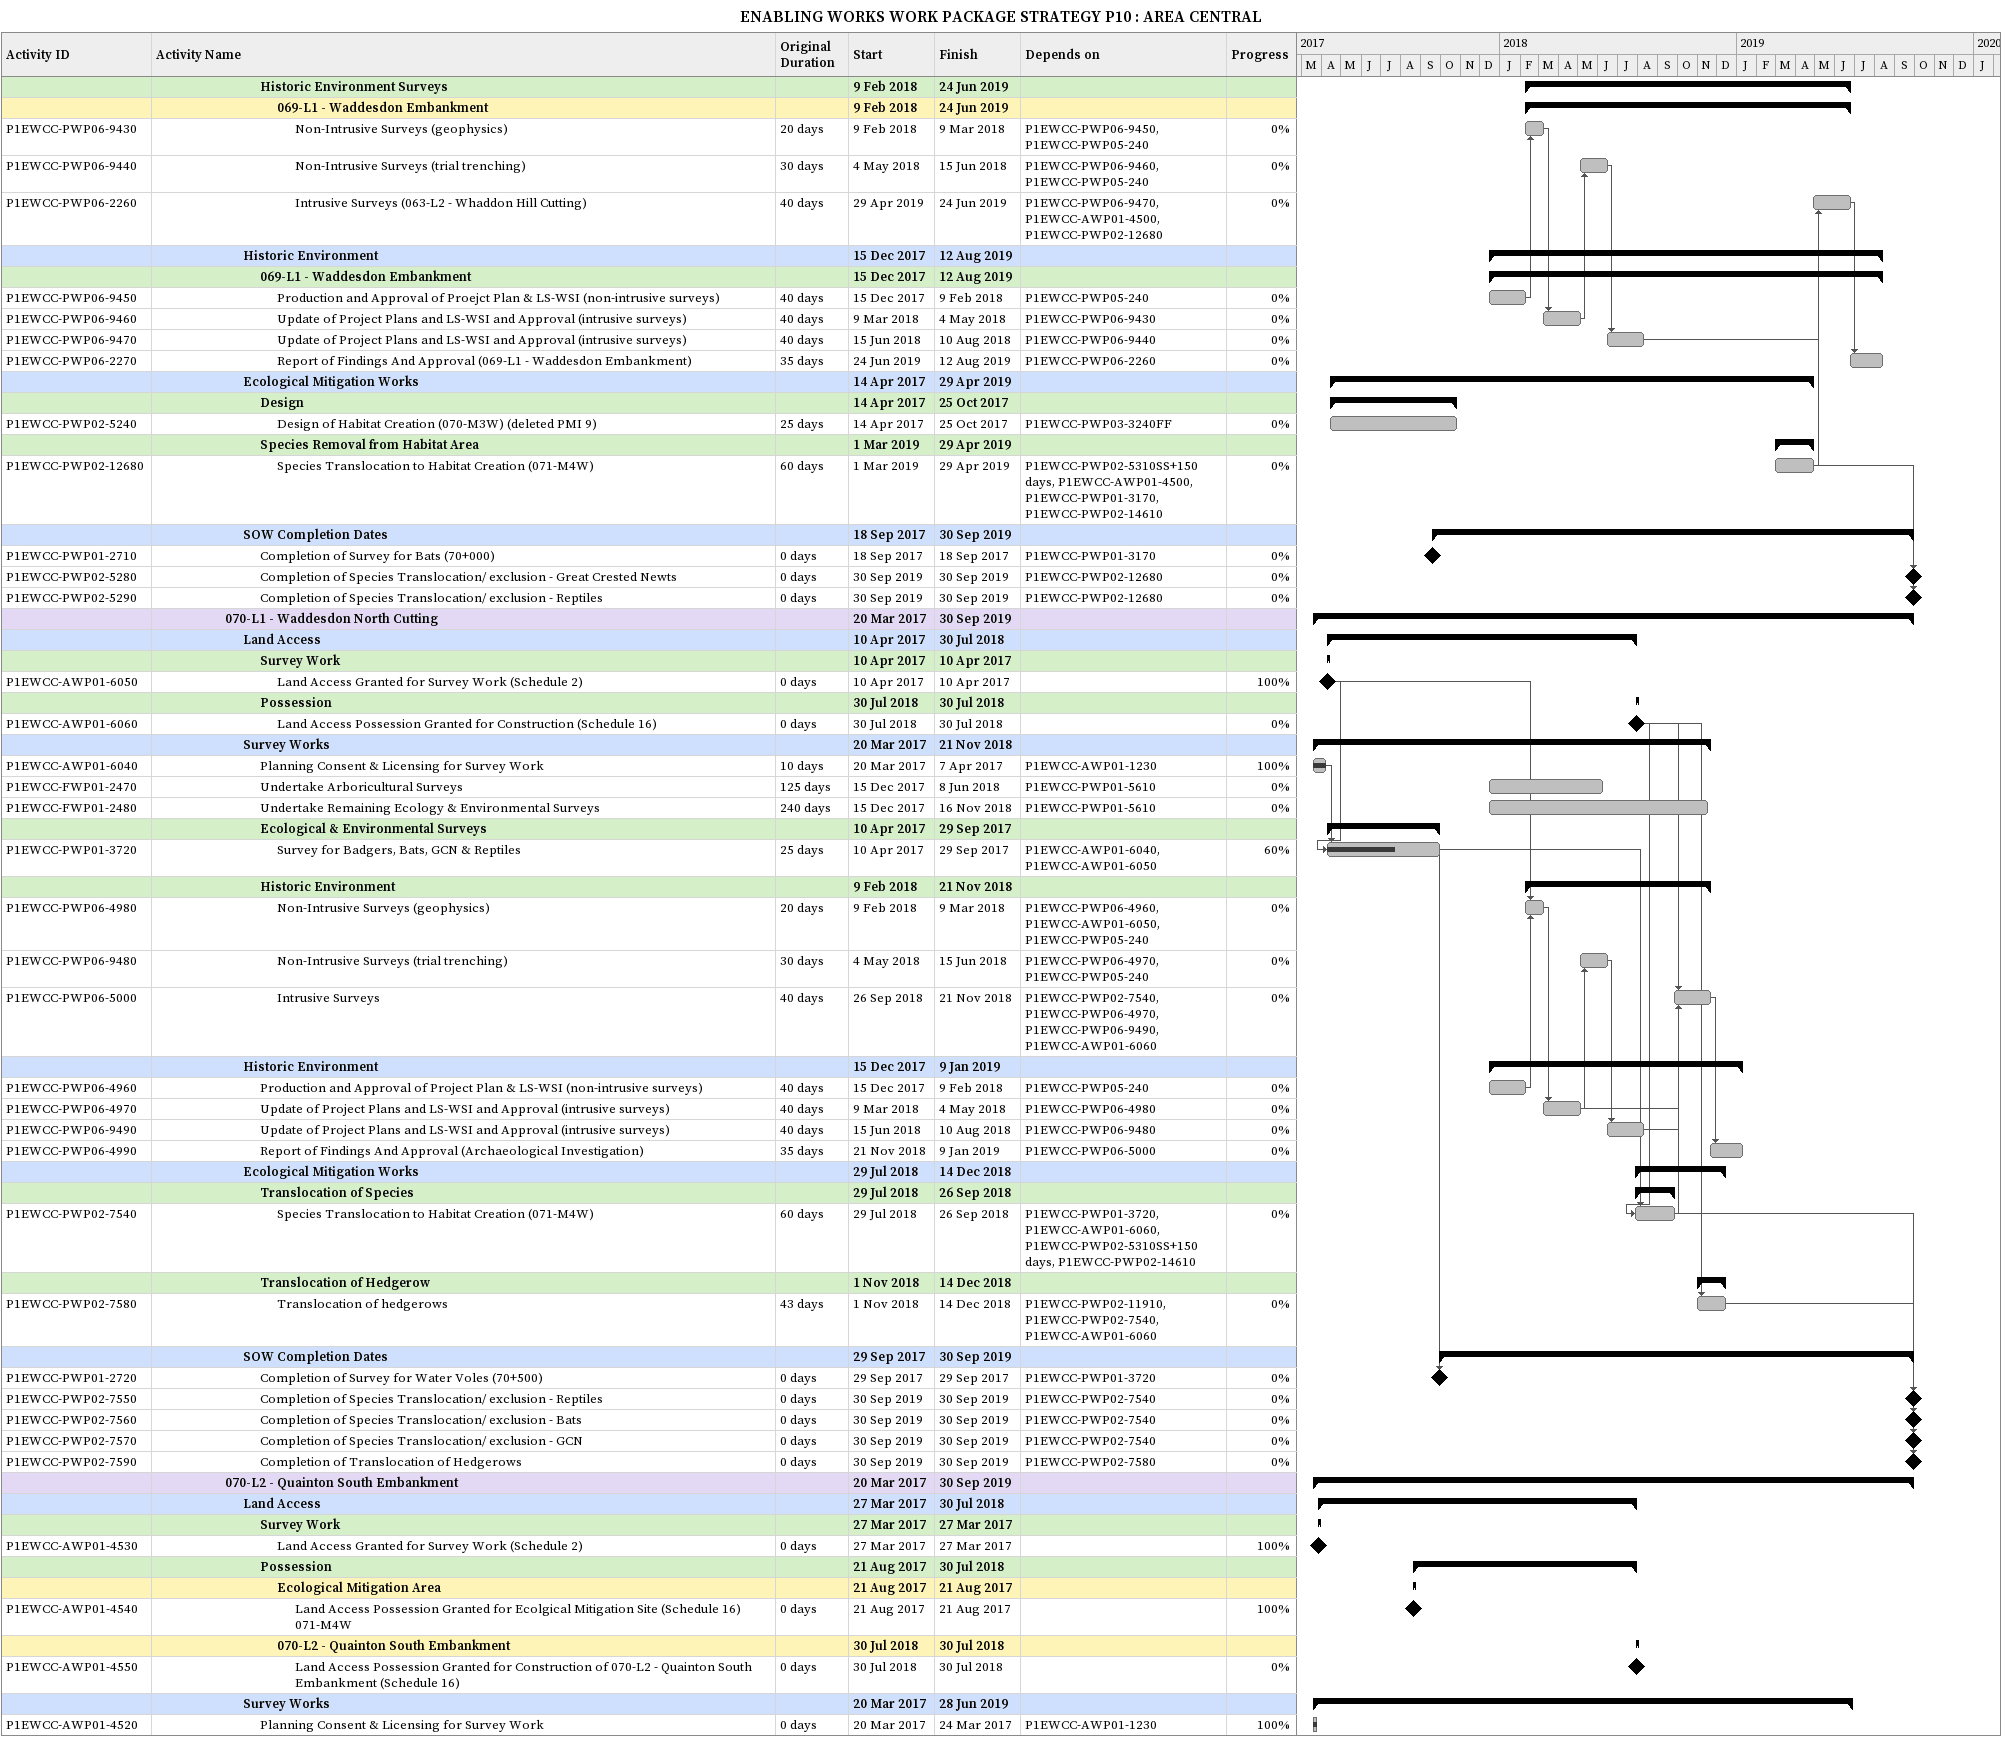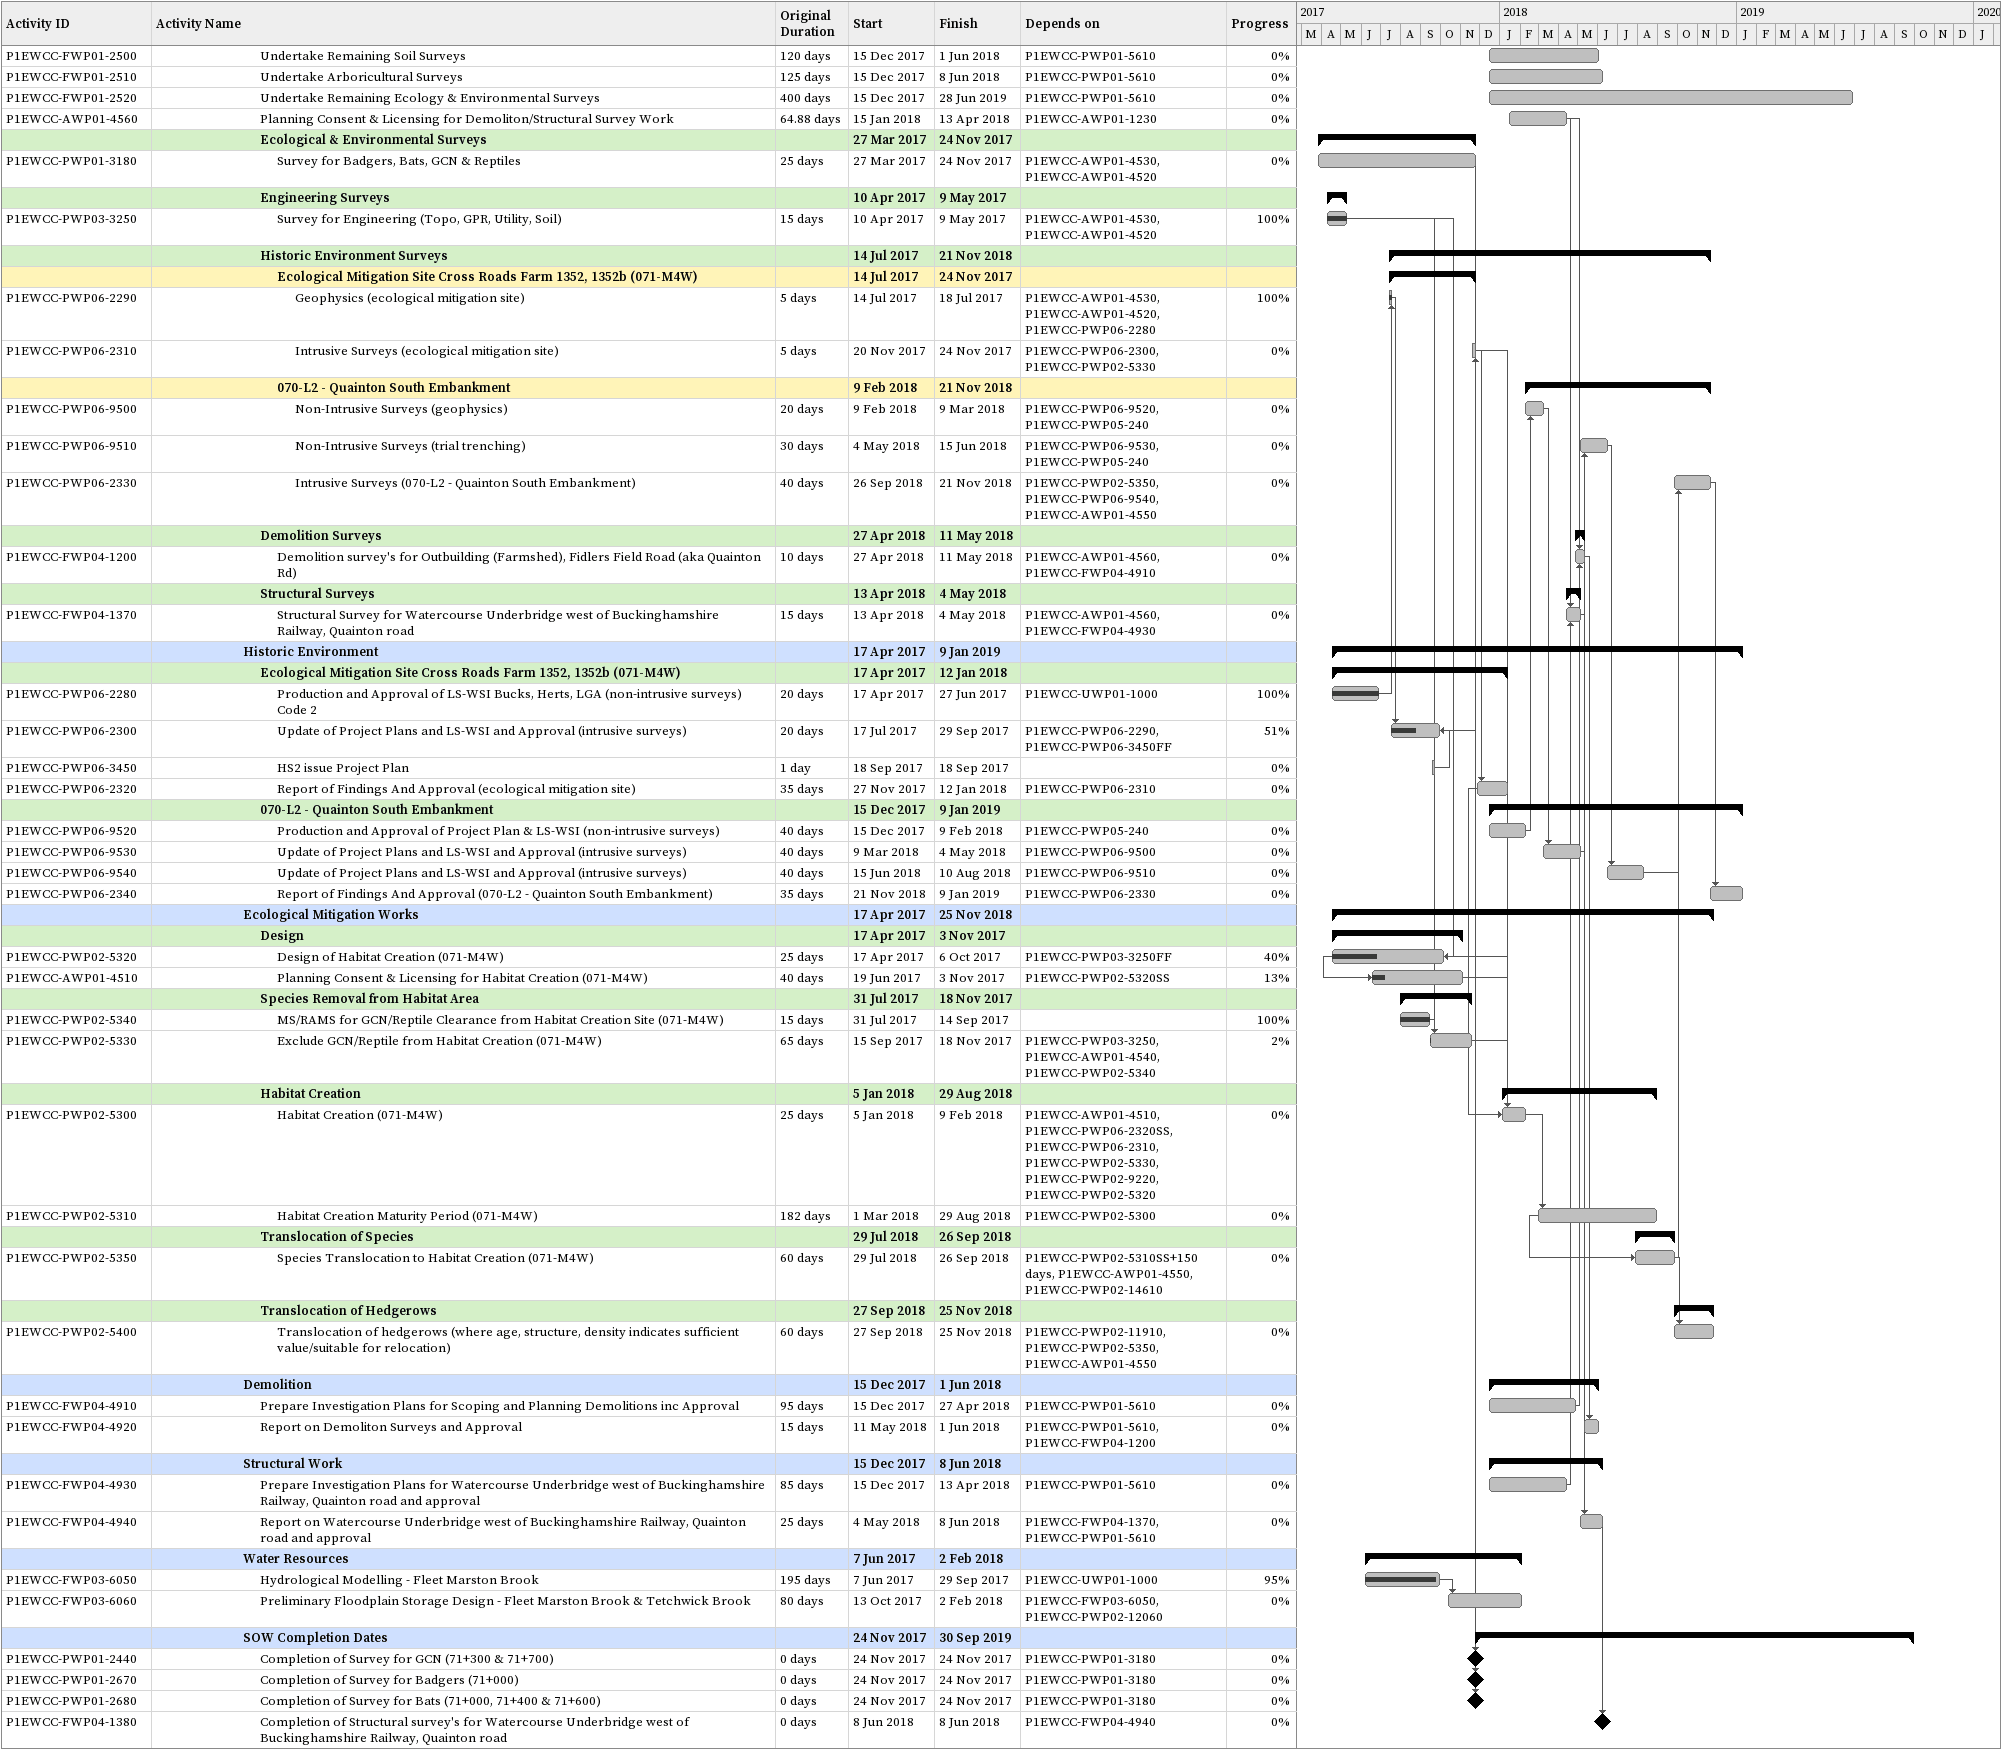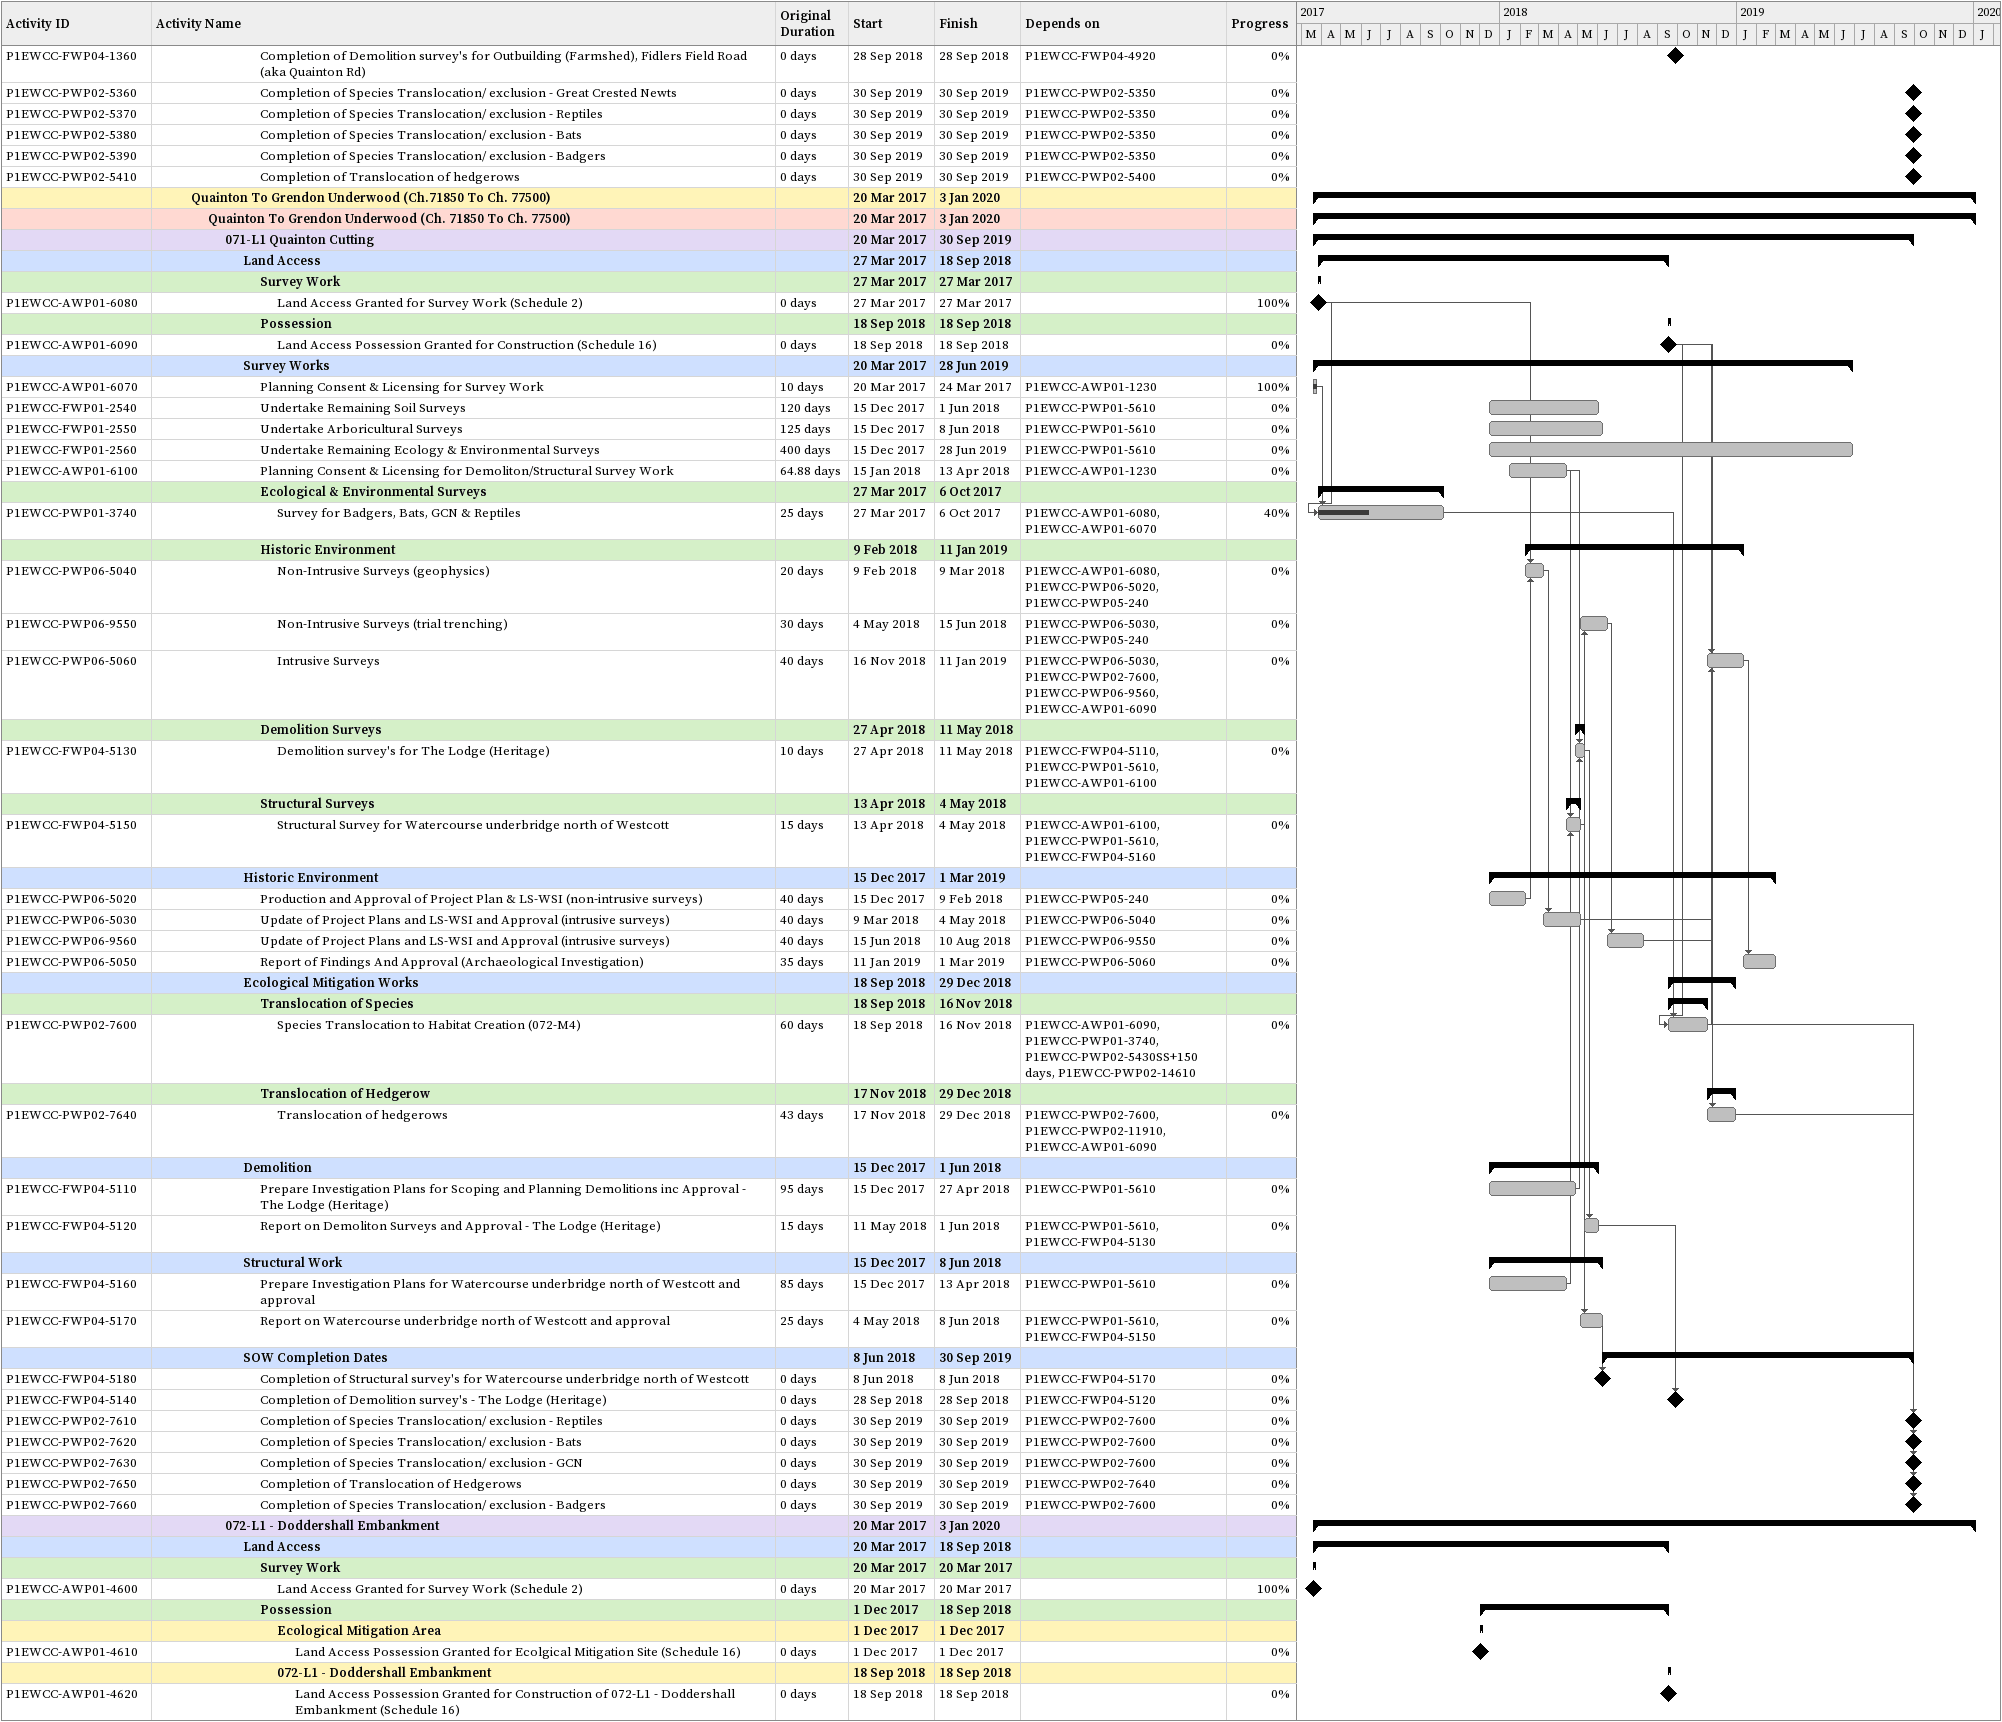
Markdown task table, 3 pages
ENABLING WORKS WORK PACKAGE STRATEGY P10 : AREA CENTRAL

| ID | Level | Task | Original duration | Start | Finish | Predecessors | % complete |
|---|---|---|---|---|---|---|---|
|  | 7 | **Historic Environment Surveys** |  | 2018-02-09 | 2019-06-24 |  |  |
|  | 8 | **069-L1 - Waddesdon Embankment** |  | 2018-02-09 | 2019-06-24 |  |  |
| P1EWCC-PWP06-9430 | 9 | Non-Intrusive Surveys (geophysics) | 20d | 2018-02-09 | 2018-03-09 | P1EWCC-PWP06-9450, P1EWCC-PWP05-240 | 0 |
| P1EWCC-PWP06-9440 | 9 | Non-Intrusive Surveys (trial trenching) | 30d | 2018-05-04 | 2018-06-15 | P1EWCC-PWP06-9460, P1EWCC-PWP05-240 | 0 |
| P1EWCC-PWP06-2260 | 9 | Intrusive Surveys (063-L2 - Whaddon Hill Cutting) | 40d | 2019-04-29 | 2019-06-24 | P1EWCC-PWP06-9470, P1EWCC-AWP01-4500, P1EWCC-PWP02-12680 | 0 |
|  | 6 | **Historic Environment** |  | 2017-12-15 | 2019-08-12 |  |  |
|  | 7 | **069-L1 - Waddesdon Embankment** |  | 2017-12-15 | 2019-08-12 |  |  |
| P1EWCC-PWP06-9450 | 8 | Production and Approval of Proejct Plan & LS-WSI (non-intrusive surveys) | 40d | 2017-12-15 | 2018-02-09 | P1EWCC-PWP05-240 | 0 |
| P1EWCC-PWP06-9460 | 8 | Update of Project Plans and LS-WSI and Approval (intrusive surveys) | 40d | 2018-03-09 | 2018-05-04 | P1EWCC-PWP06-9430 | 0 |
| P1EWCC-PWP06-9470 | 8 | Update of Project Plans and LS-WSI and Approval (intrusive surveys) | 40d | 2018-06-15 | 2018-08-10 | P1EWCC-PWP06-9440 | 0 |
| P1EWCC-PWP06-2270 | 8 | Report of Findings And Approval (069-L1 - Waddesdon Embankment) | 35d | 2019-06-24 | 2019-08-12 | P1EWCC-PWP06-2260 | 0 |
|  | 6 | **Ecological Mitigation Works** |  | 2017-04-14 | 2019-04-29 |  |  |
|  | 7 | **Design** |  | 2017-04-14 | 2017-10-25 |  |  |
| P1EWCC-PWP02-5240 | 8 | Design of Habitat Creation (070-M3W) (deleted PMI 9) | 25d | 2017-04-14 | 2017-10-25 | P1EWCC-PWP03-3240FF | 0 |
|  | 7 | **Species Removal from Habitat Area** |  | 2019-03-01 | 2019-04-29 |  |  |
| P1EWCC-PWP02-12680 | 8 | Species Translocation to Habitat Creation (071-M4W) | 60d | 2019-03-01 | 2019-04-29 | P1EWCC-PWP02-5310SS+150d, P1EWCC-AWP01-4500, P1EWCC-PWP01-3170, P1EWCC-PWP02-14610 | 0 |
|  | 6 | **SOW Completion Dates** |  | 2017-09-18 | 2019-09-30 |  |  |
| P1EWCC-PWP01-2710 | 7 | Completion of Survey for Bats (70+000) | 0d | 2017-09-18 | 2017-09-18 | P1EWCC-PWP01-3170 | 0 |
| P1EWCC-PWP02-5280 | 7 | Completion of Species Translocation/ exclusion - Great Crested Newts | 0d | 2019-09-30 | 2019-09-30 | P1EWCC-PWP02-12680 | 0 |
| P1EWCC-PWP02-5290 | 7 | Completion of Species Translocation/ exclusion - Reptiles | 0d | 2019-09-30 | 2019-09-30 | P1EWCC-PWP02-12680 | 0 |
|  | 5 | **070-L1 - Waddesdon North Cutting** |  | 2017-03-20 | 2019-09-30 |  |  |
|  | 6 | **Land Access** |  | 2017-04-10 | 2018-07-30 |  |  |
|  | 7 | **Survey Work** |  | 2017-04-10 | 2017-04-10 |  |  |
| P1EWCC-AWP01-6050 | 8 | Land Access Granted for Survey Work (Schedule 2) | 0d | 2017-04-10 | 2017-04-10 |  | 100 |
|  | 7 | **Possession** |  | 2018-07-30 | 2018-07-30 |  |  |
| P1EWCC-AWP01-6060 | 8 | Land Access Possession Granted for Construction (Schedule 16) | 0d | 2018-07-30 | 2018-07-30 |  | 0 |
|  | 6 | **Survey Works** |  | 2017-03-20 | 2018-11-21 |  |  |
| P1EWCC-AWP01-6040 | 7 | Planning Consent & Licensing for Survey Work | 10d | 2017-03-20 | 2017-04-07 | P1EWCC-AWP01-1230 | 100 |
| P1EWCC-FWP01-2470 | 7 | Undertake Arboricultural Surveys | 125d | 2017-12-15 | 2018-06-08 | P1EWCC-PWP01-5610 | 0 |
| P1EWCC-FWP01-2480 | 7 | Undertake Remaining Ecology & Environmental Surveys | 240d | 2017-12-15 | 2018-11-16 | P1EWCC-PWP01-5610 | 0 |
|  | 7 | **Ecological & Environmental Surveys** |  | 2017-04-10 | 2017-09-29 |  |  |
| P1EWCC-PWP01-3720 | 8 | Survey for Badgers, Bats, GCN & Reptiles | 25d | 2017-04-10 | 2017-09-29 | P1EWCC-AWP01-6040, P1EWCC-AWP01-6050 | 60 |
|  | 7 | **Historic Environment** |  | 2018-02-09 | 2018-11-21 |  |  |
| P1EWCC-PWP06-4980 | 8 | Non-Intrusive Surveys (geophysics) | 20d | 2018-02-09 | 2018-03-09 | P1EWCC-PWP06-4960, P1EWCC-AWP01-6050, P1EWCC-PWP05-240 | 0 |
| P1EWCC-PWP06-9480 | 8 | Non-Intrusive Surveys (trial trenching) | 30d | 2018-05-04 | 2018-06-15 | P1EWCC-PWP06-4970, P1EWCC-PWP05-240 | 0 |
| P1EWCC-PWP06-5000 | 8 | Intrusive Surveys | 40d | 2018-09-26 | 2018-11-21 | P1EWCC-PWP02-7540, P1EWCC-PWP06-4970, P1EWCC-PWP06-9490, P1EWCC-AWP01-6060 | 0 |
|  | 6 | **Historic Environment** |  | 2017-12-15 | 2019-01-09 |  |  |
| P1EWCC-PWP06-4960 | 7 | Production and Approval of Project Plan & LS-WSI (non-intrusive surveys) | 40d | 2017-12-15 | 2018-02-09 | P1EWCC-PWP05-240 | 0 |
| P1EWCC-PWP06-4970 | 7 | Update of Project Plans and LS-WSI and Approval (intrusive surveys) | 40d | 2018-03-09 | 2018-05-04 | P1EWCC-PWP06-4980 | 0 |
| P1EWCC-PWP06-9490 | 7 | Update of Project Plans and LS-WSI and Approval (intrusive surveys) | 40d | 2018-06-15 | 2018-08-10 | P1EWCC-PWP06-9480 | 0 |
| P1EWCC-PWP06-4990 | 7 | Report of Findings And Approval (Archaeological Investigation) | 35d | 2018-11-21 | 2019-01-09 | P1EWCC-PWP06-5000 | 0 |
|  | 6 | **Ecological Mitigation Works** |  | 2018-07-29 | 2018-12-14 |  |  |
|  | 7 | **Translocation of Species** |  | 2018-07-29 | 2018-09-26 |  |  |
| P1EWCC-PWP02-7540 | 8 | Species Translocation to Habitat Creation (071-M4W) | 60d | 2018-07-29 | 2018-09-26 | P1EWCC-PWP01-3720, P1EWCC-AWP01-6060, P1EWCC-PWP02-5310SS+150d, P1EWCC-PWP02-14610 | 0 |
|  | 7 | **Translocation of Hedgerow** |  | 2018-11-01 | 2018-12-14 |  |  |
| P1EWCC-PWP02-7580 | 8 | Translocation of hedgerows | 43d | 2018-11-01 | 2018-12-14 | P1EWCC-PWP02-11910, P1EWCC-PWP02-7540, P1EWCC-AWP01-6060 | 0 |
|  | 6 | **SOW Completion Dates** |  | 2017-09-29 | 2019-09-30 |  |  |
| P1EWCC-PWP01-2720 | 7 | Completion of Survey for Water Voles (70+500) | 0d | 2017-09-29 | 2017-09-29 | P1EWCC-PWP01-3720 | 0 |
| P1EWCC-PWP02-7550 | 7 | Completion of Species Translocation/ exclusion - Reptiles | 0d | 2019-09-30 | 2019-09-30 | P1EWCC-PWP02-7540 | 0 |
| P1EWCC-PWP02-7560 | 7 | Completion of Species Translocation/ exclusion - Bats | 0d | 2019-09-30 | 2019-09-30 | P1EWCC-PWP02-7540 | 0 |
| P1EWCC-PWP02-7570 | 7 | Completion of Species Translocation/ exclusion - GCN | 0d | 2019-09-30 | 2019-09-30 | P1EWCC-PWP02-7540 | 0 |
| P1EWCC-PWP02-7590 | 7 | Completion of Translocation of Hedgerows | 0d | 2019-09-30 | 2019-09-30 | P1EWCC-PWP02-7580 | 0 |
|  | 5 | **070-L2 - Quainton South Embankment** |  | 2017-03-20 | 2019-09-30 |  |  |
|  | 6 | **Land Access** |  | 2017-03-27 | 2018-07-30 |  |  |
|  | 7 | **Survey Work** |  | 2017-03-27 | 2017-03-27 |  |  |
| P1EWCC-AWP01-4530 | 8 | Land Access Granted for Survey Work (Schedule 2) | 0d | 2017-03-27 | 2017-03-27 |  | 100 |
|  | 7 | **Possession** |  | 2017-08-21 | 2018-07-30 |  |  |
|  | 8 | **Ecological Mitigation Area** |  | 2017-08-21 | 2017-08-21 |  |  |
| P1EWCC-AWP01-4540 | 9 | Land Access Possession Granted for Ecolgical Mitigation Site (Schedule 16) 071-M4W | 0d | 2017-08-21 | 2017-08-21 |  | 100 |
|  | 8 | **070-L2 - Quainton South Embankment** |  | 2018-07-30 | 2018-07-30 |  |  |
| P1EWCC-AWP01-4550 | 9 | Land Access Possession Granted for Construction of 070-L2 - Quainton South Embankment (Schedule 16) | 0d | 2018-07-30 | 2018-07-30 |  | 0 |
|  | 6 | **Survey Works** |  | 2017-03-20 | 2019-06-28 |  |  |
| P1EWCC-AWP01-4520 | 7 | Planning Consent & Licensing for Survey Work | 0d | 2017-03-20 | 2017-03-24 | P1EWCC-AWP01-1230 | 100 |
| P1EWCC-FWP01-2500 | 7 | Undertake Remaining Soil Surveys | 120d | 2017-12-15 | 2018-06-01 | P1EWCC-PWP01-5610 | 0 |
| P1EWCC-FWP01-2510 | 7 | Undertake Arboricultural Surveys | 125d | 2017-12-15 | 2018-06-08 | P1EWCC-PWP01-5610 | 0 |
| P1EWCC-FWP01-2520 | 7 | Undertake Remaining Ecology & Environmental Surveys | 400d | 2017-12-15 | 2019-06-28 | P1EWCC-PWP01-5610 | 0 |
| P1EWCC-AWP01-4560 | 7 | Planning Consent & Licensing for Demoliton/Structural Survey Work | 64.88d | 2018-01-15 | 2018-04-13 | P1EWCC-AWP01-1230 | 0 |
|  | 7 | **Ecological & Environmental Surveys** |  | 2017-03-27 | 2017-11-24 |  |  |
| P1EWCC-PWP01-3180 | 8 | Survey for Badgers, Bats, GCN & Reptiles | 25d | 2017-03-27 | 2017-11-24 | P1EWCC-AWP01-4530, P1EWCC-AWP01-4520 | 0 |
|  | 7 | **Engineering Surveys** |  | 2017-04-10 | 2017-05-09 |  |  |
| P1EWCC-PWP03-3250 | 8 | Survey for Engineering (Topo, GPR, Utility, Soil) | 15d | 2017-04-10 | 2017-05-09 | P1EWCC-AWP01-4530, P1EWCC-AWP01-4520 | 100 |
|  | 7 | **Historic Environment Surveys** |  | 2017-07-14 | 2018-11-21 |  |  |
|  | 8 | **Ecological Mitigation Site Cross Roads Farm 1352, 1352b (071-M4W)** |  | 2017-07-14 | 2017-11-24 |  |  |
| P1EWCC-PWP06-2290 | 9 | Geophysics (ecological mitigation site) | 5d | 2017-07-14 | 2017-07-18 | P1EWCC-AWP01-4530, P1EWCC-AWP01-4520, P1EWCC-PWP06-2280 | 100 |
| P1EWCC-PWP06-2310 | 9 | Intrusive Surveys (ecological mitigation site) | 5d | 2017-11-20 | 2017-11-24 | P1EWCC-PWP06-2300, P1EWCC-PWP02-5330 | 0 |
|  | 8 | **070-L2 - Quainton South Embankment** |  | 2018-02-09 | 2018-11-21 |  |  |
| P1EWCC-PWP06-9500 | 9 | Non-Intrusive Surveys (geophysics) | 20d | 2018-02-09 | 2018-03-09 | P1EWCC-PWP06-9520, P1EWCC-PWP05-240 | 0 |
| P1EWCC-PWP06-9510 | 9 | Non-Intrusive Surveys (trial trenching) | 30d | 2018-05-04 | 2018-06-15 | P1EWCC-PWP06-9530, P1EWCC-PWP05-240 | 0 |
| P1EWCC-PWP06-2330 | 9 | Intrusive Surveys (070-L2 - Quainton South Embankment) | 40d | 2018-09-26 | 2018-11-21 | P1EWCC-PWP02-5350, P1EWCC-PWP06-9540, P1EWCC-AWP01-4550 | 0 |
|  | 7 | **Demolition Surveys** |  | 2018-04-27 | 2018-05-11 |  |  |
| P1EWCC-FWP04-1200 | 8 | Demolition survey's for Outbuilding (Farmshed), Fidlers Field Road (aka Quainton Rd) | 10d | 2018-04-27 | 2018-05-11 | P1EWCC-AWP01-4560, P1EWCC-FWP04-4910 | 0 |
|  | 7 | **Structural Surveys** |  | 2018-04-13 | 2018-05-04 |  |  |
| P1EWCC-FWP04-1370 | 8 | Structural Survey for Watercourse Underbridge west of Buckinghamshire Railway, Quainton road | 15d | 2018-04-13 | 2018-05-04 | P1EWCC-AWP01-4560, P1EWCC-FWP04-4930 | 0 |
|  | 6 | **Historic Environment** |  | 2017-04-17 | 2019-01-09 |  |  |
|  | 7 | **Ecological Mitigation Site Cross Roads Farm 1352, 1352b (071-M4W)** |  | 2017-04-17 | 2018-01-12 |  |  |
| P1EWCC-PWP06-2280 | 8 | Production and Approval of LS-WSI Bucks, Herts, LGA (non-intrusive surveys) Code 2 | 20d | 2017-04-17 | 2017-06-27 | P1EWCC-UWP01-1000 | 100 |
| P1EWCC-PWP06-2300 | 8 | Update of Project Plans and LS-WSI and Approval (intrusive surveys) | 20d | 2017-07-17 | 2017-09-29 | P1EWCC-PWP06-2290, P1EWCC-PWP06-3450FF | 51 |
| P1EWCC-PWP06-3450 | 8 | HS2 issue Project Plan | 1d | 2017-09-18 | 2017-09-18 |  | 0 |
| P1EWCC-PWP06-2320 | 8 | Report of Findings And Approval (ecological mitigation site) | 35d | 2017-11-27 | 2018-01-12 | P1EWCC-PWP06-2310 | 0 |
|  | 7 | **070-L2 - Quainton South Embankment** |  | 2017-12-15 | 2019-01-09 |  |  |
| P1EWCC-PWP06-9520 | 8 | Production and Approval of Project Plan & LS-WSI (non-intrusive surveys) | 40d | 2017-12-15 | 2018-02-09 | P1EWCC-PWP05-240 | 0 |
| P1EWCC-PWP06-9530 | 8 | Update of Project Plans and LS-WSI and Approval (intrusive surveys) | 40d | 2018-03-09 | 2018-05-04 | P1EWCC-PWP06-9500 | 0 |
| P1EWCC-PWP06-9540 | 8 | Update of Project Plans and LS-WSI and Approval (intrusive surveys) | 40d | 2018-06-15 | 2018-08-10 | P1EWCC-PWP06-9510 | 0 |
| P1EWCC-PWP06-2340 | 8 | Report of Findings And Approval (070-L2 - Quainton South Embankment) | 35d | 2018-11-21 | 2019-01-09 | P1EWCC-PWP06-2330 | 0 |
|  | 6 | **Ecological Mitigation Works** |  | 2017-04-17 | 2018-11-25 |  |  |
|  | 7 | **Design** |  | 2017-04-17 | 2017-11-03 |  |  |
| P1EWCC-PWP02-5320 | 8 | Design of Habitat Creation (071-M4W) | 25d | 2017-04-17 | 2017-10-06 | P1EWCC-PWP03-3250FF | 40 |
| P1EWCC-AWP01-4510 | 8 | Planning Consent & Licensing for Habitat Creation (071-M4W) | 40d | 2017-06-19 | 2017-11-03 | P1EWCC-PWP02-5320SS | 13 |
|  | 7 | **Species Removal from Habitat Area** |  | 2017-07-31 | 2017-11-18 |  |  |
| P1EWCC-PWP02-5340 | 8 | MS/RAMS for GCN/Reptile Clearance from Habitat Creation Site (071-M4W) | 15d | 2017-07-31 | 2017-09-14 |  | 100 |
| P1EWCC-PWP02-5330 | 8 | Exclude GCN/Reptile from Habitat Creation (071-M4W) | 65d | 2017-09-15 | 2017-11-18 | P1EWCC-PWP03-3250, P1EWCC-AWP01-4540, P1EWCC-PWP02-5340 | 2 |
|  | 7 | **Habitat Creation** |  | 2018-01-05 | 2018-08-29 |  |  |
| P1EWCC-PWP02-5300 | 8 | Habitat Creation (071-M4W) | 25d | 2018-01-05 | 2018-02-09 | P1EWCC-AWP01-4510, P1EWCC-PWP06-2320SS, P1EWCC-PWP06-2310, P1EWCC-PWP02-5330, P1EWCC-PWP02-9220, P1EWCC-PWP02-5320 | 0 |
| P1EWCC-PWP02-5310 | 8 | Habitat Creation Maturity Period (071-M4W) | 182d | 2018-03-01 | 2018-08-29 | P1EWCC-PWP02-5300 | 0 |
|  | 7 | **Translocation of Species** |  | 2018-07-29 | 2018-09-26 |  |  |
| P1EWCC-PWP02-5350 | 8 | Species Translocation to Habitat Creation (071-M4W) | 60d | 2018-07-29 | 2018-09-26 | P1EWCC-PWP02-5310SS+150d, P1EWCC-AWP01-4550, P1EWCC-PWP02-14610 | 0 |
|  | 7 | **Translocation of Hedgerows** |  | 2018-09-27 | 2018-11-25 |  |  |
| P1EWCC-PWP02-5400 | 8 | Translocation of hedgerows (where age, structure, density indicates sufficient value/suitable for relocation) | 60d | 2018-09-27 | 2018-11-25 | P1EWCC-PWP02-11910, P1EWCC-PWP02-5350, P1EWCC-AWP01-4550 | 0 |
|  | 6 | **Demolition** |  | 2017-12-15 | 2018-06-01 |  |  |
| P1EWCC-FWP04-4910 | 7 | Prepare Investigation Plans for Scoping and Planning Demolitions inc Approval | 95d | 2017-12-15 | 2018-04-27 | P1EWCC-PWP01-5610 | 0 |
| P1EWCC-FWP04-4920 | 7 | Report on Demoliton Surveys and Approval | 15d | 2018-05-11 | 2018-06-01 | P1EWCC-PWP01-5610, P1EWCC-FWP04-1200 | 0 |
|  | 6 | **Structural Work** |  | 2017-12-15 | 2018-06-08 |  |  |
| P1EWCC-FWP04-4930 | 7 | Prepare Investigation Plans for Watercourse Underbridge west of Buckinghamshire Railway, Quainton road and approval | 85d | 2017-12-15 | 2018-04-13 | P1EWCC-PWP01-5610 | 0 |
| P1EWCC-FWP04-4940 | 7 | Report on Watercourse Underbridge west of Buckinghamshire Railway, Quainton road and approval | 25d | 2018-05-04 | 2018-06-08 | P1EWCC-FWP04-1370, P1EWCC-PWP01-5610 | 0 |
|  | 6 | **Water Resources** |  | 2017-06-07 | 2018-02-02 |  |  |
| P1EWCC-FWP03-6050 | 7 | Hydrological Modelling - Fleet Marston Brook | 195d | 2017-06-07 | 2017-09-29 | P1EWCC-UWP01-1000 | 95 |
| P1EWCC-FWP03-6060 | 7 | Preliminary Floodplain Storage Design - Fleet Marston Brook & Tetchwick Brook | 80d | 2017-10-13 | 2018-02-02 | P1EWCC-FWP03-6050, P1EWCC-PWP02-12060 | 0 |
|  | 6 | **SOW Completion Dates** |  | 2017-11-24 | 2019-09-30 |  |  |
| P1EWCC-PWP01-2440 | 7 | Completion of Survey for GCN (71+300 & 71+700) | 0d | 2017-11-24 | 2017-11-24 | P1EWCC-PWP01-3180 | 0 |
| P1EWCC-PWP01-2670 | 7 | Completion of Survey for Badgers (71+000) | 0d | 2017-11-24 | 2017-11-24 | P1EWCC-PWP01-3180 | 0 |
| P1EWCC-PWP01-2680 | 7 | Completion of Survey for Bats (71+000, 71+400 & 71+600) | 0d | 2017-11-24 | 2017-11-24 | P1EWCC-PWP01-3180 | 0 |
| P1EWCC-FWP04-1380 | 7 | Completion of Structural survey's for Watercourse Underbridge west of Buckinghamshire Railway, Quainton road | 0d | 2018-06-08 | 2018-06-08 | P1EWCC-FWP04-4940 | 0 |
| P1EWCC-FWP04-1360 | 7 | Completion of Demolition survey's for Outbuilding (Farmshed), Fidlers Field Road (aka Quainton Rd) | 0d | 2018-09-28 | 2018-09-28 | P1EWCC-FWP04-4920 | 0 |
| P1EWCC-PWP02-5360 | 7 | Completion of Species Translocation/ exclusion - Great Crested Newts | 0d | 2019-09-30 | 2019-09-30 | P1EWCC-PWP02-5350 | 0 |
| P1EWCC-PWP02-5370 | 7 | Completion of Species Translocation/ exclusion - Reptiles | 0d | 2019-09-30 | 2019-09-30 | P1EWCC-PWP02-5350 | 0 |
| P1EWCC-PWP02-5380 | 7 | Completion of Species Translocation/ exclusion - Bats | 0d | 2019-09-30 | 2019-09-30 | P1EWCC-PWP02-5350 | 0 |
| P1EWCC-PWP02-5390 | 7 | Completion of Species Translocation/ exclusion - Badgers | 0d | 2019-09-30 | 2019-09-30 | P1EWCC-PWP02-5350 | 0 |
| P1EWCC-PWP02-5410 | 7 | Completion of Translocation of hedgerows | 0d | 2019-09-30 | 2019-09-30 | P1EWCC-PWP02-5400 | 0 |
|  | 3 | **Quainton To Grendon Underwood (Ch.71850 To Ch. 77500)** |  | 2017-03-20 | 2020-01-03 |  |  |
|  | 4 | **Quainton To Grendon Underwood (Ch. 71850 To Ch. 77500)** |  | 2017-03-20 | 2020-01-03 |  |  |
|  | 5 | **071-L1 Quainton Cutting** |  | 2017-03-20 | 2019-09-30 |  |  |
|  | 6 | **Land Access** |  | 2017-03-27 | 2018-09-18 |  |  |
|  | 7 | **Survey Work** |  | 2017-03-27 | 2017-03-27 |  |  |
| P1EWCC-AWP01-6080 | 8 | Land Access Granted for Survey Work (Schedule 2) | 0d | 2017-03-27 | 2017-03-27 |  | 100 |
|  | 7 | **Possession** |  | 2018-09-18 | 2018-09-18 |  |  |
| P1EWCC-AWP01-6090 | 8 | Land Access Possession Granted for Construction (Schedule 16) | 0d | 2018-09-18 | 2018-09-18 |  | 0 |
|  | 6 | **Survey Works** |  | 2017-03-20 | 2019-06-28 |  |  |
| P1EWCC-AWP01-6070 | 7 | Planning Consent & Licensing for Survey Work | 10d | 2017-03-20 | 2017-03-24 | P1EWCC-AWP01-1230 | 100 |
| P1EWCC-FWP01-2540 | 7 | Undertake Remaining Soil Surveys | 120d | 2017-12-15 | 2018-06-01 | P1EWCC-PWP01-5610 | 0 |
| P1EWCC-FWP01-2550 | 7 | Undertake Arboricultural Surveys | 125d | 2017-12-15 | 2018-06-08 | P1EWCC-PWP01-5610 | 0 |
| P1EWCC-FWP01-2560 | 7 | Undertake Remaining Ecology & Environmental Surveys | 400d | 2017-12-15 | 2019-06-28 | P1EWCC-PWP01-5610 | 0 |
| P1EWCC-AWP01-6100 | 7 | Planning Consent & Licensing for Demoliton/Structural Survey Work | 64.88d | 2018-01-15 | 2018-04-13 | P1EWCC-AWP01-1230 | 0 |
|  | 7 | **Ecological & Environmental Surveys** |  | 2017-03-27 | 2017-10-06 |  |  |
| P1EWCC-PWP01-3740 | 8 | Survey for Badgers, Bats, GCN & Reptiles | 25d | 2017-03-27 | 2017-10-06 | P1EWCC-AWP01-6080, P1EWCC-AWP01-6070 | 40 |
|  | 7 | **Historic Environment** |  | 2018-02-09 | 2019-01-11 |  |  |
| P1EWCC-PWP06-5040 | 8 | Non-Intrusive Surveys (geophysics) | 20d | 2018-02-09 | 2018-03-09 | P1EWCC-AWP01-6080, P1EWCC-PWP06-5020, P1EWCC-PWP05-240 | 0 |
| P1EWCC-PWP06-9550 | 8 | Non-Intrusive Surveys (trial trenching) | 30d | 2018-05-04 | 2018-06-15 | P1EWCC-PWP06-5030, P1EWCC-PWP05-240 | 0 |
| P1EWCC-PWP06-5060 | 8 | Intrusive Surveys | 40d | 2018-11-16 | 2019-01-11 | P1EWCC-PWP06-5030, P1EWCC-PWP02-7600, P1EWCC-PWP06-9560, P1EWCC-AWP01-6090 | 0 |
|  | 7 | **Demolition Surveys** |  | 2018-04-27 | 2018-05-11 |  |  |
| P1EWCC-FWP04-5130 | 8 | Demolition survey's for The Lodge (Heritage) | 10d | 2018-04-27 | 2018-05-11 | P1EWCC-FWP04-5110, P1EWCC-PWP01-5610, P1EWCC-AWP01-6100 | 0 |
|  | 7 | **Structural Surveys** |  | 2018-04-13 | 2018-05-04 |  |  |
| P1EWCC-FWP04-5150 | 8 | Structural Survey for Watercourse underbridge north of Westcott | 15d | 2018-04-13 | 2018-05-04 | P1EWCC-AWP01-6100, P1EWCC-PWP01-5610, P1EWCC-FWP04-5160 | 0 |
|  | 6 | **Historic Environment** |  | 2017-12-15 | 2019-03-01 |  |  |
| P1EWCC-PWP06-5020 | 7 | Production and Approval of Project Plan & LS-WSI (non-intrusive surveys) | 40d | 2017-12-15 | 2018-02-09 | P1EWCC-PWP05-240 | 0 |
| P1EWCC-PWP06-5030 | 7 | Update of Project Plans and LS-WSI and Approval (intrusive surveys) | 40d | 2018-03-09 | 2018-05-04 | P1EWCC-PWP06-5040 | 0 |
| P1EWCC-PWP06-9560 | 7 | Update of Project Plans and LS-WSI and Approval (intrusive surveys) | 40d | 2018-06-15 | 2018-08-10 | P1EWCC-PWP06-9550 | 0 |
| P1EWCC-PWP06-5050 | 7 | Report of Findings And Approval (Archaeological Investigation) | 35d | 2019-01-11 | 2019-03-01 | P1EWCC-PWP06-5060 | 0 |
|  | 6 | **Ecological Mitigation Works** |  | 2018-09-18 | 2018-12-29 |  |  |
|  | 7 | **Translocation of Species** |  | 2018-09-18 | 2018-11-16 |  |  |
| P1EWCC-PWP02-7600 | 8 | Species Translocation to Habitat Creation (072-M4) | 60d | 2018-09-18 | 2018-11-16 | P1EWCC-AWP01-6090, P1EWCC-PWP01-3740, P1EWCC-PWP02-5430SS+150d, P1EWCC-PWP02-14610 | 0 |
|  | 7 | **Translocation of Hedgerow** |  | 2018-11-17 | 2018-12-29 |  |  |
| P1EWCC-PWP02-7640 | 8 | Translocation of hedgerows | 43d | 2018-11-17 | 2018-12-29 | P1EWCC-PWP02-7600, P1EWCC-PWP02-11910, P1EWCC-AWP01-6090 | 0 |
|  | 6 | **Demolition** |  | 2017-12-15 | 2018-06-01 |  |  |
| P1EWCC-FWP04-5110 | 7 | Prepare Investigation Plans for Scoping and Planning Demolitions inc Approval - The Lodge (Heritage) | 95d | 2017-12-15 | 2018-04-27 | P1EWCC-PWP01-5610 | 0 |
| P1EWCC-FWP04-5120 | 7 | Report on Demoliton Surveys and Approval - The Lodge (Heritage) | 15d | 2018-05-11 | 2018-06-01 | P1EWCC-PWP01-5610, P1EWCC-FWP04-5130 | 0 |
|  | 6 | **Structural Work** |  | 2017-12-15 | 2018-06-08 |  |  |
| P1EWCC-FWP04-5160 | 7 | Prepare Investigation Plans for Watercourse underbridge north of Westcott and approval | 85d | 2017-12-15 | 2018-04-13 | P1EWCC-PWP01-5610 | 0 |
| P1EWCC-FWP04-5170 | 7 | Report on Watercourse underbridge north of Westcott and approval | 25d | 2018-05-04 | 2018-06-08 | P1EWCC-PWP01-5610, P1EWCC-FWP04-5150 | 0 |
|  | 6 | **SOW Completion Dates** |  | 2018-06-08 | 2019-09-30 |  |  |
| P1EWCC-FWP04-5180 | 7 | Completion of Structural survey's for Watercourse underbridge north of Westcott | 0d | 2018-06-08 | 2018-06-08 | P1EWCC-FWP04-5170 | 0 |
| P1EWCC-FWP04-5140 | 7 | Completion of Demolition survey's - The Lodge (Heritage) | 0d | 2018-09-28 | 2018-09-28 | P1EWCC-FWP04-5120 | 0 |
| P1EWCC-PWP02-7610 | 7 | Completion of Species Translocation/ exclusion - Reptiles | 0d | 2019-09-30 | 2019-09-30 | P1EWCC-PWP02-7600 | 0 |
| P1EWCC-PWP02-7620 | 7 | Completion of Species Translocation/ exclusion - Bats | 0d | 2019-09-30 | 2019-09-30 | P1EWCC-PWP02-7600 | 0 |
| P1EWCC-PWP02-7630 | 7 | Completion of Species Translocation/ exclusion - GCN | 0d | 2019-09-30 | 2019-09-30 | P1EWCC-PWP02-7600 | 0 |
| P1EWCC-PWP02-7650 | 7 | Completion of Translocation of Hedgerows | 0d | 2019-09-30 | 2019-09-30 | P1EWCC-PWP02-7640 | 0 |
| P1EWCC-PWP02-7660 | 7 | Completion of Species Translocation/ exclusion - Badgers | 0d | 2019-09-30 | 2019-09-30 | P1EWCC-PWP02-7600 | 0 |
|  | 5 | **072-L1 - Doddershall Embankment** |  | 2017-03-20 | 2020-01-03 |  |  |
|  | 6 | **Land Access** |  | 2017-03-20 | 2018-09-18 |  |  |
|  | 7 | **Survey Work** |  | 2017-03-20 | 2017-03-20 |  |  |
| P1EWCC-AWP01-4600 | 8 | Land Access Granted for Survey Work (Schedule 2) | 0d | 2017-03-20 | 2017-03-20 |  | 100 |
|  | 7 | **Possession** |  | 2017-12-01 | 2018-09-18 |  |  |
|  | 8 | **Ecological Mitigation Area** |  | 2017-12-01 | 2017-12-01 |  |  |
| P1EWCC-AWP01-4610 | 9 | Land Access Possession Granted for Ecolgical Mitigation Site (Schedule 16) | 0d | 2017-12-01 | 2017-12-01 |  | 0 |
|  | 8 | **072-L1 - Doddershall Embankment** |  | 2018-09-18 | 2018-09-18 |  |  |
| P1EWCC-AWP01-4620 | 9 | Land Access Possession Granted for Construction of 072-L1 - Doddershall Embankment (Schedule 16) | 0d | 2018-09-18 | 2018-09-18 |  | 0 |
